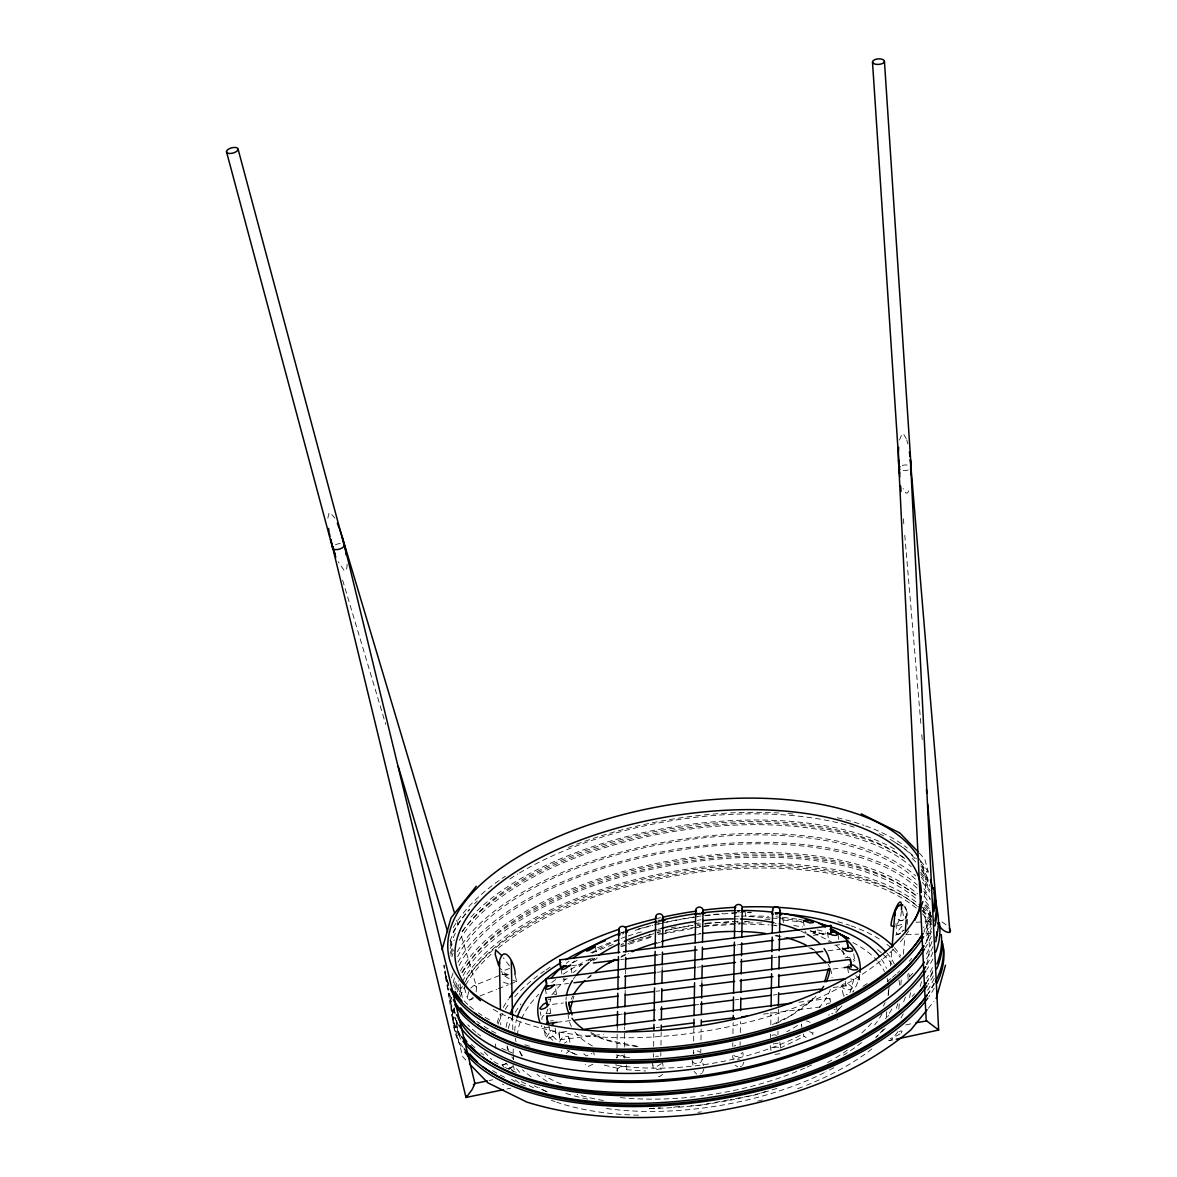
<?xml version="1.0" encoding="UTF-8"?>
<svg xmlns="http://www.w3.org/2000/svg" width="1177" height="1177" viewBox="0 0 1177 1177"><rect width="100%" height="100%" fill="white"/><g stroke="black" fill="none" stroke-linecap="round" stroke-linejoin="round"><path stroke-width="0.75" stroke-dasharray="5 3.75" d="M616.969 1048.06L617.307 1026.109M624.193 1054.327L624.134 1057.976A3.678 3.251 0.9 0 0 622.677 1054.989M624.31 1047.015L624.619 1026.888M625.149 993.976L625.208 990.313M625.458 973.85L625.517 970.201M653.456 1057.211L653.515 1053.562M653.632 1046.265L653.823 1033.48M660.797 1056.166L660.856 1052.518M660.974 1045.22L661.165 1032.435M662.151 970.363L662.21 966.714M693.488 1050.134L693.43 1053.783A3.678 3.251 0.9 0 1 699.977 1052.164M693.636 1041.027L693.841 1028.286M700.771 1052.738L700.83 1049.104M700.977 1039.997L701.154 1029.066M701.875 983.545L701.933 979.911M732.741 1046.456L732.8 1042.793M732.947 1033.641L733.124 1022.651M740.083 1045.411L740.142 1041.748M740.289 1032.597L740.465 1021.607M770.597 1037.702L770.641 1034.039M770.788 1024.902L770.994 1012.088M777.953 1034.818L778.012 1031.17M778.159 1022.019L778.365 1009.219M779.498 937.892L779.557 934.244M703.831 1069.01L702.61 1072.512M327.824 518.174L328.986 513.231L330.516 512.937L334.842 518.145M347.141 564.166L346.832 568.211L345.876 570.448L344.361 570.742L338.152 561.679M830.535 1002.113L829.8 998.346L829.947 1001.877M886.722 1011.69L886.207 1017.84L888.694 1015.589M888.091 995.198L888.547 989.71M890.518 965.876L891.901 949.148M898.845 1009.027L899.346 1002.981M900.846 984.914L901.288 979.485M903.392 954.179L904.848 936.465M906.349 918.325L906.599 910.512L903.745 905.702M617.145 1071.158L617.969 1068.392L620.588 1066.745M743.849 1062.095L742.613 1065.45M905.422 906.79L907.187 912.484L905.466 918.222M901.42 911.233L900.876 915.397A22.922 10.917 -75.1 0 1 897.227 924.151L895.668 925.534M559.663 1042.057L560.958 1039.056A5.753 3.031 -32.8 0 1 564.298 1036.628L568.447 1036.246L568.579 1039.615A5.753 3.457 -31.3 0 1 565.74 1042.381L564.504 1043.072M546.393 1037.202L549.762 1032.17L554.47 1031.479A5.061 2.339 -9.4 0 1 555.22 1034.245C547.511 1040.571 544.186 1040.115 544.627 1026.55M626.311 1064.905L626.885 1068.378L625.561 1071.305M843.35 995.374C843.232 991.873 838.583 982.927 845.66 983.943A5.753 2.869 14.2 0 1 849.662 984.987L852.163 987.253L852.928 991.549M476.155 991.828L476.582 986.929L460.84 934.185M899.478 440.095L901.935 434.092L903.495 434.033L906.202 438.535M546.172 1013.735L548.114 1008.527M549.968 1001.995L550.895 998.729M572.993 999.376L573.92 996.08M597.166 957.607L596.989 958.225A5.061 2.339 -9.4 0 1 592.119 960.594L589.677 960.918M803.273 1033.994L803.803 1036.069L807.054 1038.202M849.956 992.726L853.678 979.661L859.548 979.794L858.857 973.835M852.339 988.003L850.839 989.739L847.087 989.739A5.753 3.31 13.3 0 1 843.35 988.209L841.761 985.811M920.134 986.488L921.591 981.383M926.431 964.375C933.641 945.617 925.519 925.916 923.445 906.996M900.552 933.111C893.166 938.922 899.508 927.505 902.597 925.946M907.629 924.313L907.187 912.484M906.658 914.706L905.157 918.384M561.517 1051.591L561.929 1050.37M468.726 991.667L467.387 997.11L468.034 999.464L469.77 1000.009L473.125 998.67M805.289 931.095L805.083 931.581A5.061 2.339 -9.4 0 0 806.525 933.067M704.537 923.636L706.671 923.312L705.052 924.475M853.678 953.856L854.84 960.962L853.148 961.609M898.066 1031.626L891.68 1039.615L889.179 1040.703L887.59 1038.879M558.928 1032.464L559.825 1039.762L558.928 1032.464L568.02 1031.317M833.301 987.503L846.028 985.899L845.748 981.412M826.21 1004.672L826.857 1003.819M908.762 490.941L907.393 493.001L905.834 493.06L903.142 488.558M661.342 1063.611L657.56 1066.141L653.176 1065.097M551.881 994.771L565.401 979.22L568.638 978.514M813.027 998.155L810.821 1000.921L790.208 1015.972L770.92 1025.344M836.082 1012.544L841.437 1005.864M901.361 1032.95L902.112 1031.067L900.567 1031.023A8.386 2.03 -32.5 0 0 897.757 1032.038M928.27 1008.365L933.935 1001.333M662.68 1074.424L659.326 1076.778L654.912 1075.557M470.815 988.165L473.242 985.885L502.52 974.276L508.229 976.042M473.331 997.243L469.77 1000.009M901.994 931.787L903.45 930.271M543.921 1015.354C541.008 1017.016 540.758 1021.754 544.892 1019.061M509.597 968.406L505.316 970.142L502.344 968.656M744.408 921.341L746.601 921.356L744.923 922.121M592.825 1064.229L588.103 1066.568L586.293 1065.979L585.543 1064.243M563.445 978.808L564.357 978.131M571.86 963.154L574.729 961.05M588.323 960.52L593.782 957.534M573.317 972.467L576.186 970.348M588.265 977.955L591.075 975.895M665.123 931.949L666.668 930.433L665.52 930.33L692.164 925.328M836.891 1020.032L837.686 1019.444M569.536 1050.796L566.225 1053.327M502.108 1065.288L505.801 1063.699M512.289 1066.818L508.596 1068.407M502.535 1065.244L506.257 1063.67M512.628 1066.848L508.905 1068.422M581.997 964.493L579.216 966.273L582.394 964.728M900.199 1033.818L893.887 1037.231A8.386 1.354 -28.1 0 1 890.121 1038.452M903.951 919.708L900.979 920.885L897.977 919.899M896.859 925.887L903.142 924.033M706.185 923.268L740.568 921.326M845.071 957.96L847.675 957.092L850.956 957.887M700.462 1074.027L701.639 1073.424M740.392 1066.597L741.598 1066.171M590.707 952.929L613.335 941.938L621.956 939.172M621.265 944.351L623.53 943.498M590.324 960.859L596.68 957.784M620.794 957.254L628.842 953.355M778.188 1043.087L773.274 1043.911M780.071 1048.119L804.244 1036.378M779.954 1053.724L775.01 1054.371M565.401 979.22L562.915 979.911M550.424 998.993L548.364 999.714M479.833 996.022L496.62 989.386M498.298 988.724L508.361 984.752M510.038 984.09L516.747 981.427L514.923 974.6M549.379 1026.977L546.04 1027.859L544.789 1027.138M622.442 934.052L623.707 933.596M502.035 974.35L507.934 974.777M834.052 1009.748L835.126 1009.395M848.102 965.228L848.955 964.949M657.855 921.282L660.371 920.679M628.856 941.482L653.75 933.493M632.255 940.526L653.735 933.641M660.591 931.61L657.678 932.39M620.838 946.882L653.088 936.539M657.001 943.263L660.341 942.188M656.428 1069.746L657.619 1069.363A5.061 2.339 -9.4 0 1 663.225 1069.761M765.874 1091.52L755.472 1094.86L730.314 1099.583M621.765 932.846L624.296 932.096M812.63 933.023L815.499 932.655L814.911 929.183M660.738 921.62L657.31 922.43M895.623 935.068L898.845 933.891A8.386 4.473 -38.3 0 0 903.318 930.154M827.519 1003.437L829.859 1003.069M550.542 1020.9L553.411 1020.709M905.804 1024.932L914.308 1023.093M889.179 1040.703L892.71 1039.938M546.716 1013.426L549.585 1013.279M489.073 1080.53L492.663 1079.78M507.037 1088.96L510.583 1088.225M697.77 913.646L700.315 913.205M902.803 920.355L899.714 920.399L897.021 918.354M697.387 920.414L700.948 919.737M666.609 930.198L693.135 925.21M661.665 934.258L700.124 927.02M697.461 934.317L701.036 933.641A133.413 61.601 -9.4 0 0 697.49 934.097M846.204 994.594L847.381 994.374M620.617 1066.73L621.883 1066.494A5.061 2.339 -9.4 0 1 626.694 1067.642L626.885 1068.378M728.519 1099.921L699.785 1105.335L690.811 1105.894M839.628 944.719L832.963 945.425M700.771 924.048L697.505 924.328M571.595 965.758L582.512 964.375M620.691 959.579L624.325 959.108M657.046 954.988L660.68 954.532M737.023 944.91L740.657 944.454M813.381 935.303L826.107 933.699M555.824 985.061L568.52 983.457M657.457 972.261L661.091 971.79M697.387 967.229L701.021 966.773M773.627 957.622L777.247 957.166M828.078 950.766L840.775 949.162M552.381 1004.364L563.312 1002.981M656.251 991.284L659.9 990.813M833.022 969.009L842.143 967.862M556.868 1022.313L571.419 1020.488M618.705 1014.53L622.339 1014.074M695.077 1004.908L698.711 1004.452M735.095 999.876L738.729 999.405M773.274 995.065L776.923 994.594M798.889 1002.245L829.8 998.346M559.825 1039.762L603.463 1034.274M656.178 1027.624L659.811 1027.168M763.432 1014.118L821.605 1006.791M697.196 914.647L700.962 914.205M737.258 921.311L738.141 921.223M553.587 993.903L556.486 994.668M737.567 910.851L740.142 910.66M831.683 1013.706L832.948 1013.618M706.538 923.342L733.021 921.65M703.611 926.373L739.892 924.048M741.716 923.93L769.14 924.887M649.586 1108.528L660.341 1107.851M674.686 1106.924L683.646 1106.365M916.192 922.238L930.418 921.576M906.216 934.67L918.707 934.097M925.858 933.758L931.213 933.508M736.993 911.925L739.494 911.94M775.099 923.356L776.202 923.342M474.375 985.399L476.582 986.929M775.79 913.102L778.468 913.205M777.909 914.853L775.231 914.661M748.866 916.456L770.317 917.957M772.097 918.089L777.467 918.472M779.248 918.59L791.768 919.472L802.258 921.959M746.041 921.459L749.543 921.709M770.964 925.019L776.467 925.402M734.978 931.478L740.245 931.846M620.794 945.102L622.913 945.102A5.061 2.339 -9.4 0 0 624.266 945.013M636.86 1046.147L605.11 1039.585L590.869 1032.553M626.444 1069.672L645.629 1071.026M853.678 979.661L850.662 978.94M508.243 983.531L506.375 983.222A8.386 4.958 18.8 0 1 501.196 980.691M778.512 1047.353L777.35 1047.133A5.061 2.339 -9.4 0 0 771.641 1048.942L770.979 1050.37L770.111 1045.161M809.452 1031.699L811.777 1032.538L813.484 1035.672L812.91 1032.185M806.363 1020.974L807.731 1021.268A5.753 3.708 10.6 0 1 810.1 1022.46M810.056 930.933L825.533 934.612L813.94 931.713L815.499 932.655M774.996 935.7L781.749 937.304M604.316 1065.141L617.969 1068.392M813.116 931.507L810.512 930.889M508.538 974.791L504.712 973.217A22.922 13.565 58.7 0 1 500.505 968.391M657.31 932.772L659.076 933.081A5.061 2.339 -9.4 0 0 660.282 933.17M697.211 925.122L697.946 925.343A5.061 2.339 -9.4 0 0 700.212 925.696M512.819 980.441L516.747 981.427L513.584 978.852M737.773 1066.715L735.301 1065.303M855.767 975.586L859.725 979.161M813.204 932.846L831.477 941.88M808.849 947.706L813.072 949.559M549.6 1013.294L550.38 1013.677M570.448 1051.973L576.539 1054.975M521.293 1081.663L535.535 1088.71M502.491 1084.164L503.565 1084.708M509.2 978.764L502.653 974.63L501.696 971.172M941.997 921.885L946.867 925.343M733.668 1055.107C739.774 1061.389 743.702 1045.308 743.011 1056.99M696.637 1074.101L694.077 1071.453M511.495 1079.265L515.099 1081.619M853.369 959.211L854.84 960.962M919.237 853.016L924.725 858.93L928.212 871.657M836.288 945.322L840.084 949.25M841.349 950.545L847.675 957.092M552.734 1036.01L557.795 1041.233M484.35 1051.914L491.854 1059.683M465.812 1060.094L462.87 1056.784L454.749 1027.021L453.16 1017.458M509.42 965.773L503.344 957.828M692.385 1061.242C694.239 1065.288 701.006 1064.067 702.051 1059.991A5.753 4.296 -8 0 0 702.169 1058.932L703.272 1065.656M846.028 985.899L845.174 981.191M456.647 920.134L458.736 927.167M342.625 580.129L385.673 724.267M450.232 940.482L453.38 951.031M464.4 987.93L467.549 998.479M548.909 1026.668L550.306 1031.802M906.731 439.815L907.835 443.891M512.995 1064.773L514.879 1071.835M583.807 1053.798L586.352 1055.931L591.148 1054.018A5.753 3.825 -28 0 0 592.119 1053.091M625.164 1057.961L622.515 1055.225L617.675 1056.872A5.753 3.825 -28 0 0 616.704 1057.799M902.582 910.807L903.701 917.589M847.631 967.788L848.691 974.232M842.747 949.662L844.071 957.651M838.009 934.509L838.877 939.805M827.475 932.64L829.02 942.041M836.582 1007.35L837.171 1010.881M803.332 920.929L804.2 926.255M801.92 1027.536L801.331 1024.005L801.552 1024.976A5.753 4.017 6.1 0 0 802.111 1025.903M782.573 917.633L783.426 922.783M779.836 1042.101L780.675 1047.236M744.909 911.145L745.747 916.25M732.58 1055.695L733.139 1059.079M692.15 1060.227L693.268 1066.95M662.254 1061.007L663.651 1069.481M652.382 1063.155L653.794 1071.659M615.439 1060.977L617.131 1071.247M595.415 946.97L596.577 954.061M593.399 1049.987L594.576 1057.093M571.095 967.935L572.125 974.188M561.061 969.157L561.944 974.438M569.153 1037.658L569.933 1042.351M555.588 988.871L556.647 995.256M555.117 1028.183L555.912 1032.979M549.968 1008.336L550.762 1013.162M545.363 988.798L546.231 994.124M540.331 1011.896L540.92 1015.457M460.03 983.869L462.399 998.199M446.26 975.807L447.672 984.31A248.009 114.522 -9.4 0 0 455.558 1013.265M450.835 1003.437L449.143 993.226A248.009 114.522 -9.4 0 0 457.029 1022.195M451.365 1006.615L452.63 1014.265M903.377 518.851L904.01 526.163M904.789 535.3L921.002 725.444M921.782 734.595L922.4 741.907M895.962 923.518L896.683 934.361M512.525 1016.06L512.834 1030.699M513.201 1048.987L513.275 1052.65M513.319 1054.474L513.437 1059.962M500.534 1013.986L500.755 1024.873M897.874 1003.643A198.795 91.791 -9.4 0 1 895.373 1010.352M883.309 1029.316A198.795 91.791 -9.4 0 1 875.703 1037.57M833.86 1067.716A198.795 91.791 -9.4 0 1 825.96 1071.879M824.327 1072.688A198.795 91.791 -9.4 0 1 603.669 1108.131M547.173 1091.888A198.795 91.791 -9.4 0 1 539.272 1087.68M519.822 1072.438A198.795 91.791 -9.4 0 1 516.541 1068.554M507.67 1050.252A198.795 91.791 -9.4 0 1 507.037 1046.868M508.243 1028.507A198.795 91.791 -9.4 0 1 512.804 1016.781M515.276 1012.338A198.795 91.791 -9.4 0 1 521.028 1003.952M572.728 962.757A198.795 91.791 -9.4 0 1 579.025 959.417M592.281 953.032A198.795 91.791 -9.4 0 1 614.276 944.042M657.222 931.007A198.795 91.791 -9.4 0 1 660.665 930.198M671.125 927.873A198.795 91.791 -9.4 0 1 676.422 926.814M694.165 923.754A198.795 91.791 -9.4 0 1 699.476 922.974M765.05 919.163A198.795 91.791 -9.4 0 1 770.67 919.355M783.573 920.149A198.795 91.791 -9.4 0 1 802.92 922.341M877.439 949.545A198.795 91.791 -9.4 0 1 881.72 953.076M883.044 954.297A198.795 91.791 -9.4 0 1 891.96 964.566M898.919 980.22A198.795 91.791 -9.4 0 1 899.772 985.311M910.395 992.697A209.947 96.941 -9.4 0 1 909.468 997.949M903.289 1013.853A209.947 96.941 -9.4 0 1 900.846 1018.017M871.877 1048.942A209.947 96.941 -9.4 0 1 805.554 1085.65M802.302 1086.93A209.947 96.941 -9.4 0 1 797.359 1088.799M762.475 1099.907A209.947 96.941 -9.4 0 1 757.091 1101.319M701.492 1111.897A209.947 96.941 -9.4 0 1 697.902 1112.324M638.537 1115.207A209.947 96.941 -9.4 0 1 556.647 1102.187M555.058 1101.643A209.947 96.941 -9.4 0 1 551.322 1100.289M519.145 1083.09A209.947 96.941 -9.4 0 1 514.614 1079.368M503.8 1067.23A209.947 96.941 -9.4 0 1 501.99 1064.405M496.076 1048.913A209.947 96.941 -9.4 0 1 495.326 1041.704M498.121 1024.196A209.947 96.941 -9.4 0 1 502.8 1013.588M505.242 1009.41A209.947 96.941 -9.4 0 1 510.082 1002.421M514.643 996.845A209.947 96.941 -9.4 0 1 544.436 970.996M545.981 969.936A209.947 96.941 -9.4 0 1 552.322 965.817M638.243 929.021A209.947 96.941 -9.4 0 1 650.778 925.666M654.265 924.798A209.947 96.941 -9.4 0 1 661.312 923.151M663.092 922.753A209.947 96.941 -9.4 0 1 701.006 916.015M704.596 915.544A209.947 96.941 -9.4 0 1 722.649 913.646M731.697 912.969A209.947 96.941 -9.4 0 1 740.686 912.499M747.807 912.249A209.947 96.941 -9.4 0 1 751.338 912.175M774.893 912.484A209.947 96.941 -9.4 0 1 778.541 912.661M837.789 921.709A209.947 96.941 -9.4 0 1 849.441 925.254M851.03 925.799A209.947 96.941 -9.4 0 1 882.367 941.041M886.943 944.351A209.947 96.941 -9.4 0 1 891.46 948.073M892.872 949.353A209.947 96.941 -9.4 0 1 900.258 957.401M908.673 973.202A209.947 96.941 -9.4 0 1 909.63 976.733M932.405 967.538A244.934 113.095 -9.4 0 1 926.52 978.293M914.647 993.756A244.934 113.095 -9.4 0 1 912.087 996.522M516.365 1072.424A244.934 113.095 -9.4 0 1 511.156 1070.29M509.45 1069.54A244.934 113.095 -9.4 0 1 504.477 1067.259M498.151 1064.037A244.934 113.095 -9.4 0 1 493.678 1061.522M483.835 1055.078A244.934 113.095 -9.4 0 1 480.716 1052.709M474.92 1047.78A244.934 113.095 -9.4 0 1 471.006 1043.896M457.691 1023.607A244.934 113.095 -9.4 0 1 456.47 1020.268M454.749 1013.471A244.934 113.095 -9.4 0 1 454.057 1008.277M455.734 989.563A244.934 113.095 -9.4 0 1 458.559 980.941M462.605 972.364A244.934 113.095 -9.4 0 1 677.996 860.902A244.934 113.095 -9.4 0 1 917.516 897.271M924.96 905.142A244.934 113.095 -9.4 0 1 930.772 913.396M933.302 975.865A248.009 114.522 -9.4 0 1 928.064 984.399M459.251 1035.583A248.009 114.522 -9.4 0 1 451.674 1001.568M454.793 987.738A248.009 114.522 -9.4 0 1 457.603 980.75M461.811 972.717A248.009 114.522 -9.4 0 1 677.805 862.77A248.009 114.522 -9.4 0 1 917.972 896.977M926.019 904.775A248.009 114.522 -9.4 0 1 929.462 908.85M889.209 985.62A189.247 87.378 -9.4 0 1 887.929 994.021M885.016 1002.569A189.247 87.378 -9.4 0 1 883.412 1005.982M871.524 1023.137A189.247 87.378 -9.4 0 1 859.843 1034.642M811.6 1064.994A189.247 87.378 -9.4 0 1 806.539 1067.304M804.847 1068.054A189.247 87.378 -9.4 0 1 700.624 1096.052M695.224 1096.699A189.247 87.378 -9.4 0 1 619.22 1097.494M561.252 1084.032A189.247 87.378 -9.4 0 1 544.789 1075.881M522.544 1055.975A189.247 87.378 -9.4 0 1 519.057 1050.031M515.967 1041.63A189.247 87.378 -9.4 0 1 515.276 1038.173M514.776 1031.14A189.247 87.378 -9.4 0 1 516.571 1019.4M597.504 947.823A189.247 87.378 -9.4 0 1 619.573 938.952M621.265 938.334A189.247 87.378 -9.4 0 1 626.429 936.554M628.165 935.965A189.247 87.378 -9.4 0 1 642.318 931.581M734.168 916.397A189.247 87.378 -9.4 0 1 739.539 916.177M741.319 916.118A189.247 87.378 -9.4 0 1 768.566 916.397M775.878 916.839A189.247 87.378 -9.4 0 1 781.278 917.28M783.058 917.442A189.247 87.378 -9.4 0 1 796.858 919.134M798.756 919.414A189.247 87.378 -9.4 0 1 802.523 920.031M881.514 959.152A189.247 87.378 -9.4 0 1 886.443 968.391M891.857 1008.998A198.795 91.791 -9.4 0 1 885.56 1018.752M861.638 1042.587A198.795 91.791 -9.4 0 1 843.556 1055.092M587.647 1099.112A198.795 91.791 -9.4 0 1 565.269 1093.183M531.165 1076.808A198.795 91.791 -9.4 0 1 522.485 1069.805M513.569 1059.535A198.795 91.791 -9.4 0 1 511.863 1056.858M508.714 1050.517A198.795 91.791 -9.4 0 1 507.037 1045.559M506.125 1027.124A198.795 91.791 -9.4 0 1 508.802 1017.105M635.227 930.316A198.795 91.791 -9.4 0 1 652.749 925.475M657.884 924.225A198.795 91.791 -9.4 0 1 664.814 922.636M666.565 922.253A198.795 91.791 -9.4 0 1 700.197 916.353M705.538 915.677A198.795 91.791 -9.4 0 1 740.304 912.911M747.498 912.719A198.795 91.791 -9.4 0 1 751.044 912.675M775.187 913.264A198.795 91.791 -9.4 0 1 778.865 913.499M886.855 952.943A198.795 91.791 -9.4 0 1 894.314 963.992M932.934 970.731A244.934 113.095 -9.4 0 1 927.049 981.471M457.588 1025.138A244.934 113.095 -9.4 0 1 455.617 1018.37M454.587 1011.47A244.934 113.095 -9.4 0 1 454.41 1007.983M457.235 989.313A244.934 113.095 -9.4 0 1 459.089 984.134M463.135 975.556A244.934 113.095 -9.4 0 1 678.526 864.095A244.934 113.095 -9.4 0 1 918.045 900.464M924.357 906.981A244.934 113.095 -9.4 0 1 931.301 916.574M932.772 972.688A248.009 114.522 -9.4 0 1 927.535 981.206M460.501 1035.216A248.009 114.522 -9.4 0 1 451.35 996.669M453.704 986.297A248.009 114.522 -9.4 0 1 456.293 979.308M460.457 970.951A248.009 114.522 -9.4 0 1 675.819 859.828A248.009 114.522 -9.4 0 1 917.457 893.799M925.505 901.582A248.009 114.522 -9.4 0 1 929.977 907.04M934.303 988.121A248.009 114.522 -9.4 0 1 928.859 996.669M461.046 1046.427A248.009 114.522 -9.4 0 1 454.248 1007.262M459.383 991.593A248.009 114.522 -9.4 0 1 462.002 986.385M466.269 979.293A248.009 114.522 -9.4 0 1 685.647 872.643A248.009 114.522 -9.4 0 1 921.223 909.085M922.621 910.351A248.009 114.522 -9.4 0 1 931.257 919.678M932.861 959.02A248.009 114.522 -9.4 0 1 926.799 969.583M451.482 977.837A248.009 114.522 -9.4 0 1 453.204 972.599M457.985 962.168A248.009 114.522 -9.4 0 1 674.392 849.588A248.009 114.522 -9.4 0 1 917.207 884.854M923.813 891.386A248.009 114.522 -9.4 0 1 930.257 899.625M933.92 983.281A244.934 113.095 -9.4 0 1 927.932 993.726M460.693 1039.276A244.934 113.095 -9.4 0 1 456.264 1020.562M460.207 996.698A244.934 113.095 -9.4 0 1 464.93 986.4M465.709 985.002A244.934 113.095 -9.4 0 1 493.207 952.428M498.342 948.059A244.934 113.095 -9.4 0 1 716.852 870.2A244.934 113.095 -9.4 0 1 917.03 908.791M922.503 913.867A244.934 113.095 -9.4 0 1 933.096 927.417M934.2 978.381A244.934 113.095 -9.4 0 1 926.461 991.946M525.369 1085.93A244.934 113.095 -9.4 0 1 519.94 1083.958M504.653 1077.308A244.934 113.095 -9.4 0 1 489.867 1068.863M460.163 1036.084A244.934 113.095 -9.4 0 1 455.734 1017.369M459.059 995.227A244.934 113.095 -9.4 0 1 462.635 986.62M464.4 983.207A244.934 113.095 -9.4 0 1 681.468 871.466A244.934 113.095 -9.4 0 1 920.664 909.394M921.974 910.674A244.934 113.095 -9.4 0 1 932.567 924.225M932.007 941.526A244.934 113.095 -9.4 0 1 925.078 956.357M912.719 973.232A244.934 113.095 -9.4 0 1 908.924 977.396M513.201 1053.297A244.934 113.095 -9.4 0 1 507.978 1051.164M506.287 1050.414A244.934 113.095 -9.4 0 1 501.299 1048.133M480.657 1035.951A244.934 113.095 -9.4 0 1 477.538 1033.583M476.038 1032.376A244.934 113.095 -9.4 0 1 467.843 1024.784M457.676 956.666A244.934 113.095 -9.4 0 1 674.686 841.805A244.934 113.095 -9.4 0 1 917.001 880.72M923.916 888.723A244.934 113.095 -9.4 0 1 930.154 899.051M934.567 983.516A248.009 114.522 -9.4 0 1 928.329 993.476M463.252 1047.456A248.009 114.522 -9.4 0 1 453.145 1007.512M457.367 991.887A248.009 114.522 -9.4 0 1 460.56 984.928M462.252 981.795A248.009 114.522 -9.4 0 1 679.306 870.377A248.009 114.522 -9.4 0 1 920.694 905.893M922.091 907.173A248.009 114.522 -9.4 0 1 931.772 917.883M931.301 936.406A248.009 114.522 -9.4 0 1 925.46 947.603M451.291 998.228A248.009 114.522 -9.4 0 1 445.98 975.865M450.041 953.473A248.009 114.522 -9.4 0 1 453.042 946.499M462.075 931.654A248.009 114.522 -9.4 0 1 672.758 830.197A248.009 114.522 -9.4 0 1 904.789 858.445M920.649 872.26A248.009 114.522 -9.4 0 1 928.006 881.911M932.978 946.617A248.009 114.522 -9.4 0 1 925.328 960.653M457.294 951.825A248.009 114.522 -9.4 0 1 674.347 840.422A248.009 114.522 -9.4 0 1 915.735 875.923M922.327 882.456A248.009 114.522 -9.4 0 1 929.683 892.107M931.404 927.888A244.934 113.095 -9.4 0 1 924.975 943.351M451.85 956.798A244.934 113.095 -9.4 0 1 453.027 953.341M459.339 940.246A244.934 113.095 -9.4 0 1 674.318 831.389A244.934 113.095 -9.4 0 1 911.278 866.684M921.194 877.159A244.934 113.095 -9.4 0 1 929.904 892.122M931.331 922.974A244.934 113.095 -9.4 0 1 925.357 938.466M911.719 958.446A244.934 113.095 -9.4 0 1 909.277 961.241M899.802 970.834A244.934 113.095 -9.4 0 1 897.404 973.041M896.183 974.129A244.934 113.095 -9.4 0 1 892.357 977.41M891.033 978.499A244.934 113.095 -9.4 0 1 886.972 981.75M529.635 1046.235A244.934 113.095 -9.4 0 1 523 1044.19M495.885 1033.156A244.934 113.095 -9.4 0 1 484.056 1026.388M480.054 1023.71A244.934 113.095 -9.4 0 1 476.876 1021.386M450.806 955.327A244.934 113.095 -9.4 0 1 453.174 948.427M462.399 931.434A244.934 113.095 -9.4 0 1 674.539 828.078A244.934 113.095 -9.4 0 1 906.349 859.828M920.664 873.981A244.934 113.095 -9.4 0 1 930.007 890.592M931.493 931.478A248.009 114.522 -9.4 0 1 924.931 944.425M448.672 990.048A248.009 114.522 -9.4 0 1 445.45 970.922M450.188 948.544A248.009 114.522 -9.4 0 1 454.293 939.849M470.947 917.104A248.009 114.522 -9.4 0 1 675.966 826.416A248.009 114.522 -9.4 0 1 895.932 849.897M921.311 870.421A248.009 114.522 -9.4 0 1 928.344 880.131M931.522 920.34A248.009 114.522 -9.4 0 1 926.122 932.522M448.746 985.752A248.009 114.522 -9.4 0 1 444.185 965.037M453.027 932.199A248.009 114.522 -9.4 0 1 469.682 909.453M568.476 847.381A248.009 114.522 -9.4 0 1 778.821 812.983M787.869 813.587A248.009 114.522 -9.4 0 1 794.99 814.19M894.667 842.246A248.009 114.522 -9.4 0 1 916.339 858.769M921.179 864.124A248.009 114.522 -9.4 0 1 927.064 872.481M908.673 930.904A235.709 108.843 -9.4 0 1 899.978 942.247M893.475 949.236A235.709 108.843 -9.4 0 1 490.706 1007.806M907.717 974.409A208.344 96.205 -9.4 0 1 908.158 979.794M905.393 997.169A208.344 96.205 -9.4 0 1 902.524 1004.202M885.236 1028.404A208.344 96.205 -9.4 0 1 879.778 1033.789M878.586 1034.877A208.344 96.205 -9.4 0 1 876.144 1037.069M776.879 1088.46A208.344 96.205 -9.4 0 1 702.257 1104.762M700.477 1104.982A208.344 96.205 -9.4 0 1 673.582 1107.542M671.802 1107.66A208.344 96.205 -9.4 0 1 648.895 1108.381M546.054 1091.344A208.344 96.205 -9.4 0 1 534.329 1085.827M513.628 1071.438A208.344 96.205 -9.4 0 1 506.301 1063.449M497.165 1023.21A208.344 96.205 -9.4 0 1 499.975 1014.427M503.3 1007.424A208.344 96.205 -9.4 0 1 508.493 999.126M657.104 918.487A208.344 96.205 -9.4 0 1 660.621 917.677M894.314 947.617A208.344 96.205 -9.4 0 1 900.685 955.856M859.798 974.026A162.941 75.24 -9.4 0 1 852.839 992.167M842.07 1005.849A162.941 75.24 -9.4 0 1 835.596 1012.029M800.169 1035.436A162.941 75.24 -9.4 0 1 617.351 1065.465M577.039 1054.842A162.941 75.24 -9.4 0 1 567.24 1050.208M552.852 1040.35A162.941 75.24 -9.4 0 1 541.229 1025.388M566.269 963.36A162.941 75.24 -9.4 0 1 568.991 961.197M619.44 933.493A162.941 75.24 -9.4 0 1 624.237 931.64M696.725 913.587A162.941 75.24 -9.4 0 1 700.212 913.131M736.596 910.512A162.941 75.24 -9.4 0 1 740.142 910.483M775.672 912.513A162.941 75.24 -9.4 0 1 780.66 913.19M929.948 910.424A244.934 113.095 -9.4 0 1 923.562 927.623M867.243 983.56A244.934 113.095 -9.4 0 1 860.77 987.591M489.455 1019.856A244.934 113.095 -9.4 0 1 478.259 1012.882M473.537 1009.366A244.934 113.095 -9.4 0 1 469.137 1005.688M467.74 1004.422A244.934 113.095 -9.4 0 1 463.826 1000.553M450.1 941.041A244.934 113.095 -9.4 0 1 469.373 909.335M474.508 903.789A244.934 113.095 -9.4 0 1 477.244 901.052M879.16 833.669A244.934 113.095 -9.4 0 1 884.001 836.023M890.121 839.333A244.934 113.095 -9.4 0 1 916.648 860.446M920.9 865.875A244.934 113.095 -9.4 0 1 928.212 879.749M888.709 990.328A187.658 86.642 -9.4 0 1 888.341 995.256M882.029 1013.838A187.658 86.642 -9.4 0 1 874.599 1024.99M847.322 1050.149A187.658 86.642 -9.4 0 1 833.345 1059.226M831.918 1060.08A187.658 86.642 -9.4 0 1 827.49 1062.596M603.389 1100.51A187.658 86.642 -9.4 0 1 577.083 1094.375M547.128 1081.457A187.658 86.642 -9.4 0 1 537.006 1074.41M521.617 1055.843A187.658 86.642 -9.4 0 1 519.557 1050.899M517.439 1035.48A187.658 86.642 -9.4 0 1 520.881 1020.356M521.588 1018.664A187.658 86.642 -9.4 0 1 538.801 994.153M551.719 982.56A187.658 86.642 -9.4 0 1 555.868 979.382M563.253 974.188A187.658 86.642 -9.4 0 1 592.752 957.548M629.798 942.733A187.658 86.642 -9.4 0 1 652.749 935.936M658.061 934.582A187.658 86.642 -9.4 0 1 663.284 933.332M665.034 932.92A187.658 86.642 -9.4 0 1 700.859 926.431M704.434 925.975A187.658 86.642 -9.4 0 1 761.681 923.033M793.739 925.563A187.658 86.642 -9.4 0 1 802.699 926.917M817.176 929.859A187.658 86.642 -9.4 0 1 825.724 932.096M852.81 942.556A187.658 86.642 -9.4 0 1 876.88 960.447M877.998 961.741A187.658 86.642 -9.4 0 1 884.471 971.599M887.061 978.234A187.658 86.642 -9.4 0 1 887.914 981.647M830.329 989.357A133.413 61.601 -9.4 0 1 819.31 1007.321M797.52 1025.402A133.413 61.601 -9.4 0 1 786.81 1031.729M629.592 1057.77A133.413 61.601 -9.4 0 1 615.586 1054.769M592.414 1045.956A133.413 61.601 -9.4 0 1 574.067 1030.817M571.448 1026.579A133.413 61.601 -9.4 0 1 568.138 1014.427M571.198 999.273A133.413 61.601 -9.4 0 1 572.861 995.919M587.455 978.131A133.413 61.601 -9.4 0 1 591.207 974.924M621.353 956.239A133.413 61.601 -9.4 0 1 628.047 953.164M737.052 931.448A133.413 61.601 -9.4 0 1 740.716 931.507M776.026 935.229A133.413 61.601 -9.4 0 1 784.632 937.23M810.806 947.75A133.413 61.601 -9.4 0 1 814.925 950.413M827.872 963.801A133.413 61.601 -9.4 0 1 829.579 967.082M830.271 968.789A133.413 61.601 -9.4 0 1 832.08 977.587M931.566 915.412A248.009 114.522 -9.4 0 1 923.989 932.169M448.967 984.207A248.009 114.522 -9.4 0 1 443.832 965.375M453.277 927.594A248.009 114.522 -9.4 0 1 505.419 876.174M837.23 817.735A248.009 114.522 -9.4 0 1 863.859 825.312M865.713 825.96A248.009 114.522 -9.4 0 1 907.261 847.97M920.649 860.931A248.009 114.522 -9.4 0 1 928.315 872.51M815.97 996.169A133.413 61.601 -9.4 0 1 775.143 1024.019M637.875 1046.677A133.413 61.601 -9.4 0 1 588.824 1032.582M566.034 1000.097A133.413 61.601 -9.4 0 1 566.255 996.831M573.346 979.176A133.413 61.601 -9.4 0 1 575.362 976.366M590.457 961.315A133.413 61.601 -9.4 0 1 594.62 958.166M657.869 929.359A133.413 61.601 -9.4 0 1 661.342 928.418M733.153 918.899A133.413 61.601 -9.4 0 1 738.641 918.972M800.89 931.125A133.413 61.601 -9.4 0 1 805.73 933.523M932.875 952.178A244.934 113.095 -9.4 0 1 926.564 965.272M453.263 982.78A244.934 113.095 -9.4 0 1 454.499 977.646M459.162 965.581A244.934 113.095 -9.4 0 1 676.172 850.721A244.934 113.095 -9.4 0 1 918.487 889.635M924.357 896.286A244.934 113.095 -9.4 0 1 929.08 903.2M930.845 911.91A244.934 113.095 -9.4 0 1 924.092 930.816M450.055 945.955A244.934 113.095 -9.4 0 1 455.955 932.199M509.788 878.984A244.934 113.095 -9.4 0 1 517.851 873.937M519.498 872.951A244.934 113.095 -9.4 0 1 854.134 827.137M912.219 858.386A244.934 113.095 -9.4 0 1 916 862.3M921.429 869.067A244.934 113.095 -9.4 0 1 929.845 886.296M918.913 858.327A241.506 111.521 -9.4 0 1 923.842 898.198M843.791 996.331A5.061 2.339 -9.4 0 1 844.292 995.698M740.053 923.18A5.061 2.339 -9.4 0 1 737.023 922.474M828.564 1015.207A5.061 2.339 -9.4 0 1 829.358 1014.618M628.621 943.292A5.061 2.339 -9.4 0 1 627.812 943.88M737.39 1059.388A5.061 2.339 -9.4 0 1 739.98 1059.05M777.07 925.813A5.061 2.339 -9.4 0 1 774.834 925.49M908.144 470.05A5.988 2.795 -3.8 0 1 902.171 470.329M902.244 465.489A5.988 2.795 -3.8 0 1 908.217 465.209M335.504 544.76A5.988 2.707 -15 0 1 341.33 543.568M699.903 913.558A3.678 3.251 0.9 0 1 697.167 912.94M655.618 1056.431A3.678 3.251 0.9 0 1 658.443 1056.416M660.797 920.031A3.678 3.251 0.9 0 1 657.972 920.046M616.836 1058.049A3.678 3.251 0.9 0 1 618.19 1055.033M623.957 932.567A3.678 3.251 0.9 0 1 621.147 932.596M771.965 1035.525A3.678 3.251 0.9 0 1 776.437 1035.48M778.556 912.631A3.678 3.251 0.9 0 1 774.907 913.087M734.095 1046.118A3.678 3.251 0.9 0 1 735.831 1045.456M740.053 910.704A3.678 3.251 0.9 0 1 737.243 910.733"/><path stroke-width="1.5" d="M617.307 1026.109L617.542 1011.484M617.601 1007.821L617.837 993.197M617.896 989.533L618.411 956.621M618.469 952.958L618.852 929.183M624.649 1025.064L624.855 1012.264M624.943 1006.776L625.149 993.976M625.237 988.489L625.428 975.689M625.546 968.377L625.723 957.401M625.811 951.913L626.164 929.962M653.882 1029.831L653.971 1024.358M654.029 1020.709L654.544 987.841M654.603 984.193L655.133 951.325M655.192 947.676L655.677 916.648M661.194 1030.611L661.283 1025.138M661.371 1019.665L661.577 1006.879M661.665 1001.406L661.857 988.621M661.945 983.148L662.151 970.363M662.239 964.89L662.445 952.105M662.533 946.632L662.989 917.427M693.871 1026.462L693.989 1019.179M694.047 1015.545L694.562 982.766M694.621 979.132L695.136 946.352M695.195 942.718L695.71 909.939M701.212 1025.432L701.301 1019.973M701.389 1014.5L701.58 1001.759M701.639 998.111L701.875 983.545M701.963 978.087L702.154 965.346M702.242 959.888L702.448 947.132M702.537 941.674L703.022 910.718M733.183 1019.002L733.242 1015.339M733.3 1011.676L733.521 997.022M733.58 993.373L734.389 942.115M734.448 938.452L734.948 907.32M740.642 1010.631L740.833 997.816M740.922 992.314L741.127 979.499M741.216 974.012L741.451 959.373M741.51 955.709L741.701 942.895M741.79 937.392L742.26 908.114M771.082 1006.615L771.597 973.688M771.656 970.039L771.891 955.4M771.95 951.737L772.186 937.113M772.244 933.449L772.612 909.689M778.424 1005.555L778.63 992.755M778.718 987.268L778.909 974.468M778.997 968.98L779.203 956.18M779.292 950.692L779.498 937.892M779.586 932.405L779.924 910.468M901.479 909.88C902.847 887.12 889.694 920.267 891.224 925.975L894.196 926.431M898.654 447.304L898.404 452.38A181.935 160.366 6.8 0 0 899.699 473.64M910.924 474.714A181.935 160.366 6.8 0 0 910.321 459.442L949.957 932.464C944.601 932.758 939.629 927.697 937.848 922.915M842.6 948.927L848.102 948.162L847.146 940.953L545.848 978.896L546.746 986.208L553.999 985.281M556.868 1022.313L547.776 1023.46L546.878 1016.163L845.218 978.749M831.624 932.92C828.225 913.749 834.876 936.833 827.917 933.464M851.251 966.714L850.353 959.417L851.251 966.714L843.968 967.626M892.034 947.559L895.064 910.895L897.786 905.893L902.73 904.745M905.304 931.022L906.231 919.84M500.416 1008.527L499.445 961.329C504.55 941.438 516.423 967.126 514.923 974.6M503.491 1089.711L466.004 1097.45L466.43 1095.978M344.243 544.524L474.949 1083.576L471.977 1089.755L466.254 1097.494M442.052 949.677L451.041 917.854L476.273 886.252M570.183 1009.263L572.522 1001.024M824.694 981.75L828.431 968.553M895.447 910.571L898.213 905.613L902.303 904.936M553.926 1022.636L552.719 1024.564A5.753 3.031 -32.8 0 1 551.748 1025.491M570.58 964.816L565.637 968.48A5.753 1.663 -28.6 0 1 562.326 969.51C558.972 969.127 564.842 965.934 566.005 965.493M936.186 998.523L945.514 965.199M548.997 1004.216L546.79 1006.865A5.753 2.575 -32.7 0 1 543.2 1008.866L541.111 1009.38L539.772 1008.439L543.274 1004.319A5.753 2.104 -31.2 0 1 546.864 1002.789M619.793 952.267L559.737 959.917L560.693 967.126L569.786 965.979M560.693 967.126L559.796 959.829M850.353 959.417L546.01 997.743L546.908 1005.055L546.937 1003.334M546.878 1016.163L547.776 1023.46M847.146 940.953L848.043 948.25M554.602 984.619L551.204 987.738A5.753 2.104 -31.2 0 1 547.614 989.268L545.363 988.798L547.82 986.032M927.152 1009.778L910.866 1029.89C851.471 1080.265 774.466 1102.731 698.755 1114.133C641.259 1120.151 582.483 1119.43 526.855 1102.084L487.852 1082.811L469.608 1064.023M473.404 1084.841L474.714 1083.531L487.278 1080.913M813.513 922.43L812.174 921.076L806.142 920.223A5.753 1.148 4.7 0 0 803.567 920.679L809.658 922.827A5.753 1.515 8.6 0 0 812.924 922.621L812.924 922.621M546.54 1023.284L546.952 1022.901A5.753 2.575 -32.7 0 1 548.099 1022.092M619.514 933.714L617.969 934.891A5.753 0.956 -20.6 0 0 620.058 934.744M607.935 963.507L615.968 959.608M632.049 951.781L635.271 950.222M625.973 932.728L627.606 931.772A5.753 0.765 -15.6 0 0 626.385 931.566L625.428 931.772M655.942 921.944L655.118 922.371A5.753 0.765 -15.6 0 0 656.339 922.562M662.239 921.297L664.99 920.267L661.651 920.443M695.813 914.058L695.063 914.617L696.21 914.72M916 1022.725L926.887 1020.93M896.241 1039.173L938.643 1030.037L910.821 467.195M702.198 914.043L704.994 913.234L701.61 913.117M623.427 951.81L830.756 925.858M593.414 963.007L618.867 959.799M626.135 958.887L657.046 954.988M662.489 954.312L697.034 949.957M702.492 949.265L735.213 945.146M740.657 944.454L773.392 940.335M778.836 939.658L804.288 936.451M573.964 982.766L619.337 977.057M624.781 976.366L655.648 972.482M662.901 971.569L695.578 967.45M702.831 966.538L735.507 962.418M740.951 961.741L771.803 957.857M779.071 956.93L822.62 951.443M568.785 1002.289L617.984 996.095M625.281 995.183L654.427 991.505M661.724 990.593L694.533 986.458M699.991 985.767L734.625 981.412M740.083 980.721L772.892 976.586M778.35 975.895L829.388 969.465M575.053 1020.032L618.705 1014.53M624.148 1013.838L655.074 1009.954M660.532 1009.263L695.077 1004.908M700.536 1004.216L733.271 1000.097M740.539 999.185L771.465 995.286M778.733 994.374L820.56 989.107M584.38 1029.257L655.28 1020.327M658.914 1019.87L791.621 1003.157M625.267 1031.523L654.353 1027.859M661.621 1026.947L694.342 1022.828M701.624 1021.901L734.345 1017.781M741.613 1016.869L747.071 1016.178M742.098 911.837L743.202 911.719A5.753 0.883 0.1 0 0 744.909 911.145L742.643 910.689M806.142 920.223L807.422 920.282M831.551 931.86C833.36 931.64 840.702 934.008 836.317 935.244A5.753 1.942 11.6 0 1 832.566 935.097L827.593 933.023M847.896 947.264C850.839 946.999 855.841 951.443 850.338 951.399A5.753 2.398 13.5 0 1 846.322 950.825L842.482 948.073M772.98 914.308L771.7 913.72A5.753 0.883 0.1 0 1 772.524 913.323M779.674 913.323L781.852 914.294A5.753 1.148 4.7 0 1 780.292 914.764M811.35 920.87L812.395 921.15M861.27 813.866L899.743 832.904M822.12 925.328L825.283 926.902M830.02 929.241L849 938.643L839.216 933.641M937.657 1029.169L938.643 1030.037L926.211 1020.533L898.507 459.898M501.034 954.944L495.694 949.868L495.237 954.488L498.71 965.684M900.273 833.404L917.972 851.707M815.617 952.208L825.842 962.757L825.18 961.271M847.543 966.891L850 968.936A5.753 2.869 14.2 0 0 854.002 969.98L857.253 969.627L857.974 968.509L854.075 965.39A5.753 2.398 13.5 0 0 850.059 964.816M545.848 978.896L546.687 983.604M546.01 997.743L546.761 1001.524M949.398 928.315L950.53 930.933M337.343 523.294L339.859 529.709A181.935 160.808 0.9 0 1 345.803 551.91L346.288 555.264M342.213 536.947L454.543 913.102M332.65 546.731L335.798 557.28M398.267 766.462L447.613 931.684M930.521 880.175L932.846 888.694M572.037 1014.809L568.8 1002.892L569.845 1009.263M238.107 149.258A5.988 2.707 -15 0 1 229.338 153.481A5.988 2.707 -15 0 1 229.427 148.64A5.988 2.707 -15 0 1 238.107 149.258L344.199 545.392M226.47 151.656L332.561 547.791M466.004 1097.45L330.634 539.169A181.935 160.808 0.9 0 0 335.004 553.97M328.574 528.429L329.074 531.783M894.903 912.999L895.123 915.088M899.022 467.652L899.802 476.803M900.582 485.939L901.038 491.427M926.461 789.443L926.77 793.107M927.711 804.068L936.907 911.94M511.259 960.918L512.525 1016.06M499.445 961.329L499.622 963.419M884.442 61.366A5.988 2.795 -3.8 0 1 875.438 64.205A5.988 2.795 -3.8 0 1 875.526 59.365A5.988 2.795 -3.8 0 1 884.442 61.366L911.16 467.475M872.495 61.94L899.228 468.049M942.071 941.276A248.009 114.522 -9.4 0 1 936.686 968.921M927.064 985.826A248.009 114.522 -9.4 0 1 691.443 1092.109A248.009 114.522 -9.4 0 1 462.988 1041.189M922.871 901.582A241.506 111.521 -9.4 0 1 563.665 1027.536A241.506 111.521 -9.4 0 1 543.583 843.262A241.506 111.521 -9.4 0 1 917.972 856.679M921.297 895.991A235.709 108.843 -9.4 0 1 914.735 920.34M480.496 1000.656A235.709 108.843 -9.4 0 1 632.535 824.062A235.709 108.843 -9.4 0 1 921.341 892.519M510.156 1013.75A198.795 91.791 -9.4 0 1 560.929 962.624M565.651 959.785A198.795 91.791 -9.4 0 1 605.169 940.747M784.338 913.926A198.795 91.791 -9.4 0 1 885.722 951.663M517.086 1017.678A189.247 87.378 -9.4 0 1 561.046 967.685M818.883 923.415A189.247 87.378 -9.4 0 1 879.543 956.474M934.376 892.652A248.009 114.522 -9.4 0 1 933.876 911.645M923.665 936.774A248.009 114.522 -9.4 0 1 679.644 1049.295A248.009 114.522 -9.4 0 1 450.305 989.018M509.494 997.728A208.344 96.205 -9.4 0 1 618.528 929.477M625.428 927.211A208.344 96.205 -9.4 0 1 655.354 918.899M662.371 917.28A208.344 96.205 -9.4 0 1 696.416 911.086M703.566 910.13A208.344 96.205 -9.4 0 1 735.831 907.261M742.922 906.967A208.344 96.205 -9.4 0 1 893.063 946.279M933.552 887.708A248.009 114.522 -9.4 0 1 933.346 908.467M923.136 933.582A248.009 114.522 -9.4 0 1 682.866 1045.676A248.009 114.522 -9.4 0 1 451.541 989.048M942.821 943.645A248.009 114.522 -9.4 0 1 935.48 981.795M927.299 994.903A248.009 114.522 -9.4 0 1 691.252 1099.936A248.009 114.522 -9.4 0 1 464.253 1048.839M830.771 928.447A162.941 75.24 -9.4 0 1 860.019 972.334M539.831 1022.004A162.941 75.24 -9.4 0 1 546.04 985.12M551.086 978.249A162.941 75.24 -9.4 0 1 563.665 965.537M573.302 957.99A162.941 75.24 -9.4 0 1 619.44 933.493M625.87 931.036A162.941 75.24 -9.4 0 1 656.692 921.429M661.827 920.149A162.941 75.24 -9.4 0 1 696.725 913.587M702.022 912.911A162.941 75.24 -9.4 0 1 734.816 910.557M741.893 910.483A162.941 75.24 -9.4 0 1 772.289 912.116M780.66 913.19A162.941 75.24 -9.4 0 1 826.019 926.049M939.334 922.606A248.009 114.522 -9.4 0 1 935.862 952.046M925.843 971.01A248.009 114.522 -9.4 0 1 687.324 1078.941A248.009 114.522 -9.4 0 1 458.809 1025.02M941.262 934.567A248.009 114.522 -9.4 0 1 936.877 963.992M926.534 982.633A248.009 114.522 -9.4 0 1 689.236 1089.122A248.009 114.522 -9.4 0 1 461.458 1036.613M922.415 933.905A244.934 113.095 -9.4 0 1 713.041 1043.087A244.934 113.095 -9.4 0 1 474.066 1012.544M461.972 1001.083A244.934 113.095 -9.4 0 1 455.028 991.49M829.962 968.465A133.413 61.601 -9.4 0 1 826.151 981.883M823.65 986.355A133.413 61.601 -9.4 0 1 819.619 991.976M583.218 1029.066A133.413 61.601 -9.4 0 1 571.993 1018.296M569.374 1014.044A133.413 61.601 -9.4 0 1 566.063 1001.892M566.52 995.168A133.413 61.601 -9.4 0 1 572.419 980.588M576.45 974.953A133.413 61.601 -9.4 0 1 589.133 962.389M599.078 955.077A133.413 61.601 -9.4 0 1 619.279 943.704M624.281 941.379A133.413 61.601 -9.4 0 1 656.148 929.859M661.342 928.418A133.413 61.601 -9.4 0 1 695.416 921.562M702.625 920.649A133.413 61.601 -9.4 0 1 733.153 918.899M740.451 919.016A133.413 61.601 -9.4 0 1 773.951 922.709M779.174 923.857A133.413 61.601 -9.4 0 1 799.198 930.374M807.245 934.361A133.413 61.601 -9.4 0 1 819.766 943.616M824.077 948.647A133.413 61.601 -9.4 0 1 829.873 963.257M936.877 931.801A244.934 113.095 -9.4 0 1 935.803 941.865M925.711 966.685A244.934 113.095 -9.4 0 1 684.72 1077.808A244.934 113.095 -9.4 0 1 458.221 1018.282M573.655 994.521A133.413 61.601 -9.4 0 1 584.866 980.559M595.282 971.746A133.413 61.601 -9.4 0 1 614.953 959.461M636.536 949.677A133.413 61.601 -9.4 0 1 656.486 942.895M661.68 941.409A133.413 61.601 -9.4 0 1 695.681 934.347M702.904 933.39A133.413 61.601 -9.4 0 1 735.228 931.434M740.716 931.507A133.413 61.601 -9.4 0 1 765.315 933.42M786.295 937.686A133.413 61.601 -9.4 0 1 806.23 945.234M943.586 948.588A248.009 114.522 -9.4 0 1 936.877 983.251M927.829 998.096A248.009 114.522 -9.4 0 1 691.782 1103.114A248.009 114.522 -9.4 0 1 464.783 1052.032M923.401 946.146A244.934 113.095 -9.4 0 1 715.072 1053.886A244.934 113.095 -9.4 0 1 477.391 1024.578M474.346 1022.18A244.934 113.095 -9.4 0 1 460.516 1007.865M926.99 995.124A244.934 113.095 -9.4 0 1 714.851 1098.479A244.934 113.095 -9.4 0 1 483.026 1066.745M477.244 1061.801A244.934 113.095 -9.4 0 1 469.814 1053.945M926.137 982.883A244.934 113.095 -9.4 0 1 716.146 1087.136A244.934 113.095 -9.4 0 1 482.776 1057.093M479.73 1054.695A244.934 113.095 -9.4 0 1 470.314 1045.779M466.931 1041.748A244.934 113.095 -9.4 0 1 463.959 1037.628M937.216 910.204A248.009 114.522 -9.4 0 1 936.098 937.892M924.372 962.08A248.009 114.522 -9.4 0 1 684.175 1070.217A248.009 114.522 -9.4 0 1 456.426 1014.677M935.877 901.744A248.009 114.522 -9.4 0 1 934.876 925.946M924.563 949.03A248.009 114.522 -9.4 0 1 685.397 1059.668A248.009 114.522 -9.4 0 1 454.734 1004.481M935.641 900.302A248.009 114.522 -9.4 0 1 934.773 921.032M924.033 945.852A248.009 114.522 -9.4 0 1 683.204 1056.681A248.009 114.522 -9.4 0 1 453.336 999.876M910.395 466.121A5.988 2.795 -3.8 0 1 910.351 468.917M900.008 469.417A5.988 2.795 -3.8 0 1 900.052 466.622M343.993 546.157A5.988 2.707 -15 0 1 336.828 549.6A5.988 2.707 -15 0 1 332.767 547.025M909.409 451.953A181.935 160.366 6.8 0 1 909.998 456.441M329.957 536.226A181.935 160.808 0.9 0 1 329.354 533.255M695.99 911.616A3.678 3.251 0.9 0 1 699.8 907.099A3.678 3.251 0.9 0 1 702.316 912.293M655.957 918.31A3.678 3.251 0.9 0 1 659.767 913.808A3.678 3.251 0.9 0 1 662.283 918.987M619.617 931.581A3.678 3.251 0.9 0 1 619.97 927.196A3.678 3.251 0.9 0 1 624.943 927.152A3.678 3.251 0.9 0 1 625.458 931.537M772.627 910.527A3.678 3.251 0.9 0 1 776.702 906.849A3.678 3.251 0.9 0 1 779.689 911.292M734.963 908.173A3.678 3.251 0.9 0 1 739.024 904.48A3.678 3.251 0.9 0 1 742.025 908.924M586.028 950.369L586.323 950.972A5.753 1.265 -25 0 0 589.133 950.398L595.312 946.749A5.753 0.956 -20.6 0 0 593.208 946.896L586.028 950.369"/></g></svg>
